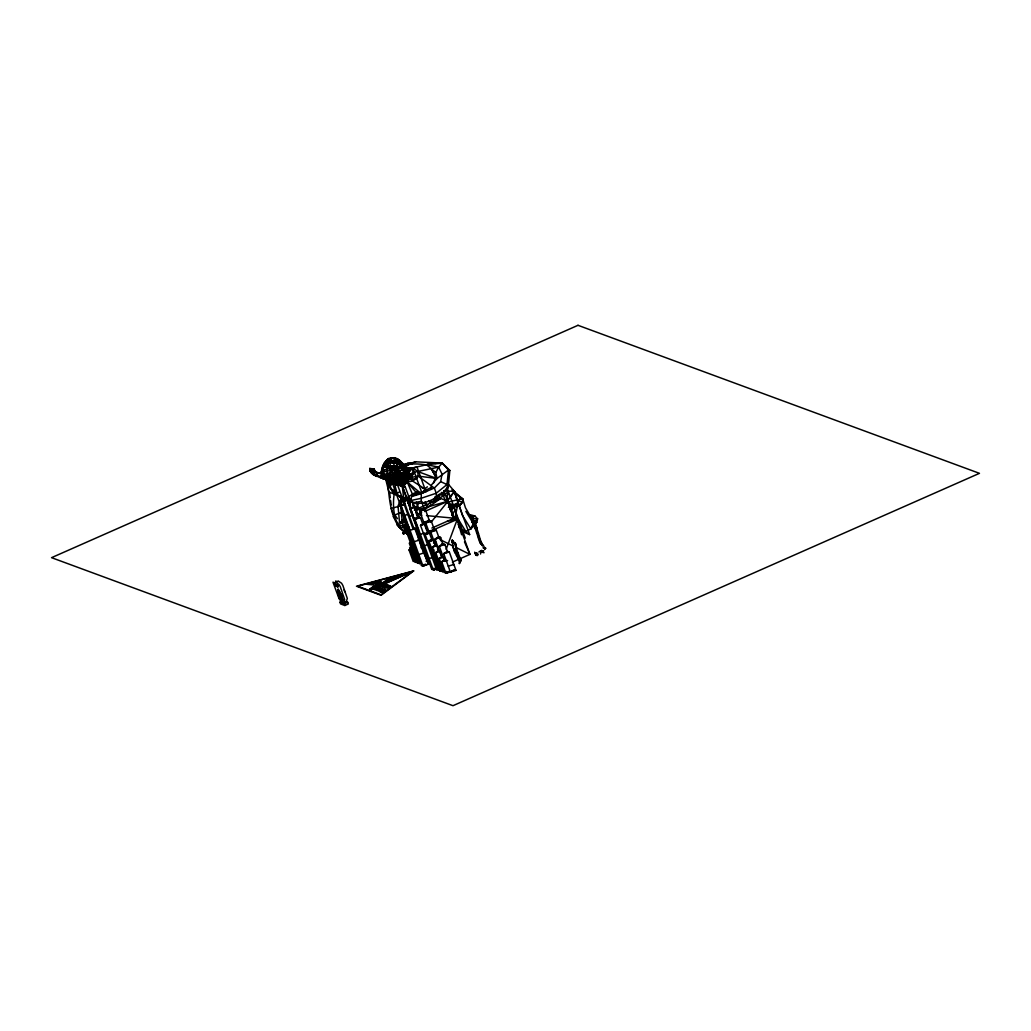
<?xml version="1.0" encoding="UTF-8"?>
<svg xmlns="http://www.w3.org/2000/svg" width="1031" height="1031" viewBox="0 0 1031 1031"><rect width="100%" height="100%" fill="white"/><g stroke="black" fill="none" stroke-linecap="round" stroke-linejoin="round"><path stroke-width="1.5" d="M369.755 470.767L369.755 468.525L373.879 468.886L375.336 471.773L381.728 474.144L380.465 477.727L372.539 474.131L369.755 470.767L377.05 475.575L383.893 477.456L383.081 478.822L380.259 476.541L380.465 477.727L383.39 478.564L380.259 476.541M398.082 467.919L400.312 467.855L404.745 471.128L403.688 474.273L398.739 474.183L398.804 472.829L396.548 470.316L393.868 468.86L386.818 467.739L384.627 465.239L398.443 467.107L405.119 469.762L403.688 474.273L402.322 474.827L398.52 481.58L404.745 485.189L406.201 482.237L406.523 473.551L404.629 471.94L403.585 472.172M455.328 545.412L455.341 543.298M452.828 543.466L452.184 539.883A7.037 1.572 73.4 0 0 451.99 540.296C452.828 548.17 453.382 538.143 455.857 545.953A25.131 5.619 73.4 0 0 455.986 547.242L456.037 548.466A9.923 2.217 73.4 0 1 456.024 548.866L455.998 548.956A5.129 1.147 73.4 0 0 455.882 549.304A26.316 5.89 73.4 0 1 455.805 549.832L455.766 550.631A6.405 1.431 73.4 0 0 455.96 550.038L455.96 551.108A15.633 3.505 73.4 0 1 455.689 551.959L455.135 552.758L459.478 561.624A36.51 8.171 73.4 0 0 459.426 562.243L459.349 563.557A4.214 0.941 73.4 0 0 459.646 563.364L459.865 562.733A7.062 1.585 73.4 0 1 460.045 562.037L456.372 552.771M341.016 596.846L338.838 596.111L339.289 596.82M395.208 483.526L385.414 479.492L382.63 477.327L382.101 475.149L390.414 472.533L399.848 473.461L395.504 478.668L389.55 478.487L386.522 477.16C379.808 471.167 384.486 462.584 390.324 458.164L394.667 457.738C400.196 459.53 401.639 466.605 407.219 468.744L405.389 478.771L401.948 483.268M404.281 483.681L405.595 483.552L405.286 482.701L400.092 479.015L393.584 479.879L393.481 482.353C388.275 479.015 386.213 472.34 386.664 466.399M405.75 466.605C403.289 462.081 397.579 461.836 394.667 457.738L388.262 458.615C383.029 463.203 379.498 470.536 382.63 477.327L387.604 480.407L389.55 478.487L390.491 476.27L390.066 463.215L388.429 460.677L387.256 463.834L388.287 464.298M472.61 518.374L472.301 517.356A7.088 1.766 66.4 0 1 472.018 516.634L470.999 515.9A3.544 0.889 66.4 0 0 471.347 517.008L472.842 519.611L472.327 517.382M482.405 545.94L483.694 545.708L483.049 545.476M339.521 596.279L339.07 596.73L341.48 597.529L339.457 596.885M454.362 542.216L455.315 543.247L456.037 548.44M405.467 530.694L406.304 531.313M406.201 530.604L406.51 529.895M335.217 584.216L335.475 585.776L335.127 584.19L336.75 586.252C338.516 585.041 335.668 583.34 336.016 585.711L335.719 584.886L336.544 584.822M387.888 475.02L387.256 473.229M389.873 480.639L390.491 481.593L392.502 481.103L387.656 480.51L390.002 480.652M381.844 476.09L387.604 480.407L391.496 480.91L391.548 479.531M393.391 479.802L393.546 480.871L396.587 480.253L398.159 478.049L394.628 480.021L393.997 482.237L392.966 482.469L393.017 480.987M393.997 482.237L394.061 480.755M395.234 482.237L395.26 481.4L393.546 480.871L398.159 478.049L393.352 480.742L399.693 482.096L398.378 484.789L396.162 485.176L393.558 481.168L400.092 479.595L401.845 476.953M395.968 479.286L396.587 480.253L399.693 477.688L402.541 476.799L406.51 480.162L403.701 484.428L405.286 482.701M396.651 478.358L396.587 480.253L398.92 477.869M393.558 481.168L396.162 485.176L396.974 484.854L397.025 483.552L395.273 483.939L394.358 481.928M397.618 483.758L396.974 484.854L394.396 480.987M396.974 484.854L398.378 484.789L398.404 483.874M397.463 483.835L402.27 484.866L404.242 482.933L397.631 484.622L396.239 483.9L399.757 484.531L399.822 482.714M397.115 484.402L399.809 484.75L401.175 483.268M397.657 484.042L396.909 484.209L401.549 484.364M385.942 478.603L386.87 480.523L390.491 481.722L390.53 480.91L387.527 480.382L386.87 479.17L382.63 477.327L382.101 475.149L383.248 477.198M437.44 499.932L437.672 495.151M476.58 553.299L476.863 554.253M337.369 585.118L338.22 586.575L337.137 585.956M472.829 519.134L473.242 519.895A31.484 7.861 66.4 0 0 474.028 520.784L474.827 523.194A3.699 0.928 66.4 0 1 475.201 524.405L475.304 524.663A10.387 2.59 66.4 0 1 476.232 527.202L477.289 529.857A10.632 2.655 66.4 0 1 478.371 533.182L481.09 542.177A12.681 3.17 66.4 0 1 481.413 542.602L482.031 543.311M398.159 478.049L396.394 480.162L394.577 480.639L394.718 478.835L393.043 476.451L394.796 476.064L397.579 472.61L399.165 475.033L402.541 476.799L398.52 481.58M403.353 465.174L415.725 461.824L442.273 463.074L449.851 470.458L448.24 487.483C438.819 497.187 426.602 505.164 412.542 503.154M394.989 479.544L397.798 476.76L394.731 472.366L394.809 468.474L393.301 468.809M446.939 501.362L454.439 491.375L452.081 489.686L462.713 498.978L462.3 502.497L459.22 506.079L454.439 491.375L443.961 490.924L443.459 495.963L444.98 499.958M405.402 528.916L404.874 530.411L402.683 530.475L399.976 528.052C393.43 518.4 392.618 505.705 394.126 494.236L385.581 478.642L388.855 491.916L401.562 497.122L400.634 505.937L402.09 520.191M390.298 482.65L389.821 487.199L397.695 495.627L403.752 498.282C410.209 498.205 414.204 489.545 420.674 493.218L407.232 482.044L406.575 480.24L416.627 478.345L418.161 476.129L417.684 471.335M455.135 552.758A13.119 2.938 73.4 0 1 454.71 552.526L452.596 545.811L452.918 543.84M399.152 481.902L402.335 478.848L404.629 471.94M399.976 482.302C408.804 476.515 405.389 463.808 397.502 459.027M400.518 482.572C409.539 476.322 405.57 462.764 396.677 458.395M460.999 559.769L460.625 561.225A16.354 3.66 73.4 0 0 461.012 560.4L456.424 548.93A17.282 3.866 73.4 0 1 456.437 547.577L455.844 544.239M397.966 522.343L396.587 523.065C389.344 510.061 389.215 494.145 387.295 479.84M407.271 467.906L411.034 468.242L408.121 474.66L407.696 472.108L408.611 468.886L411.034 468.242L414.037 473.293L410.75 477.521L407.193 478.951M401.703 479.982L398.971 481.838L397.76 484.815L395.234 480.807L397.605 478.719L400.891 477.997C404.294 478.655 408.328 483.913 404.049 484.673L406.175 482.083L404.023 482.379L399.139 479.222L400.118 478.165L401.755 478.436L400.556 477.353M399.422 521.248L398.018 506.053L401.562 497.122M406.897 469.788L407.09 468.641M371.16 471.451L369.755 468.525L372.977 469.724L373.879 468.886L372.565 472.134L371.663 469.595L371.16 471.451L374.305 475.239L376.624 476.412L377.81 473.152L373.776 470.935L375.336 471.773L373.364 473.384L371.031 472.726M373.364 473.384L373.57 472.159M377.05 475.575L377.32 474.015M400.092 479.015L401.819 474.376L406.639 478.113L403.082 483.964M431.022 488.398L431.641 484.75L437.015 478.5L448.459 470.033L449.851 470.458M403.675 474.26L398.997 474.956L403.675 474.26L404.049 472.121M405.376 467.765L412.838 467.894L426.473 464.762L442.273 463.074L448.459 470.033L447.029 484.531L436.242 493.23L420.712 498.424L410.441 500.602L411.743 496.478L421.254 493.681L434.347 487.998L440.675 481.657L442.041 474.054L438.639 467.133C427.079 464.685 414.939 462.507 403.34 465.136M407.039 469.337L405.325 470.961L406.201 471.992L406.059 478.242L408.237 479.144L405.621 482.16M402.747 533.195L403.959 531.725A2.603 1.121 -48.2 0 0 404.436 531.493L404.603 531.403A2.513 1.186 -43.9 0 0 405.106 531.068L405.853 530.707A4.176 2.294 -34.5 0 1 406.317 530.424L406.291 531.377A4.188 2.307 -34.5 0 1 405.621 531.532L405.015 531.609A2.5 1.186 -43.9 0 0 404.526 531.751L404.41 531.816A2.616 1.134 -48.2 0 0 403.868 532.176C401.497 533.207 405.041 535.566 404.281 532.627A2.487 1.405 -32 0 0 404.796 532.615L404.899 532.447M403.469 534.006L402.902 532.408M404.088 533.323L404.152 533.285A2.474 1.392 -32 0 1 404.719 533.001L404.796 532.615M406.15 530.527L405.969 531.39L406.498 530.359M404.732 532.988L408.16 532.924M404.796 482.392L404.126 480.472L401.523 485.008L397.27 484.415M446.165 501.311L448.176 491.542M454.645 519.65L458.112 502.793L448.356 507.304M458.06 524.379L461.295 529.676L465.857 531.442L470.832 528.89L476.825 522.305L477.546 518.786L474.763 515.861L470.11 515.216L470.536 516.583M446.294 501.221L448.33 491.413L446.9 487.006M406.588 531.957L405.969 532.228L407.58 531.7L408.92 533.53L407.077 533.903L408.972 533.246L407.645 531.365C402.966 533.349 409.964 529.805 408.121 533.298A4.292 3.183 12.9 0 0 407.103 532.692L405.866 532.267L407.992 532.808M475.201 524.405L475.729 525.642A7.333 1.83 66.4 0 0 476.361 527.241L476.734 528.31M482.83 545.09L482.933 544.664M406.201 478.809L407.735 475.149L405.892 473.693L406.201 471.992L406.794 474.531L404.796 481.374L407.645 480.73L405.505 480.382L406.51 480.162M397.67 481.477L397.76 484.815L399.693 482.096L398.378 484.789L400.801 484.029L398.984 484.609L400.801 484.029L401.523 485.008L402.709 484.029M407.077 479.621L408.572 474.956M402.451 483.513C405.454 481.245 408.946 474.943 403.637 473.345L402.541 476.799M477.018 529.547L476.593 529.573A3.969 0.992 66.4 0 1 475.871 528.851L475.935 528.4A8.235 2.062 66.4 0 1 475.639 528.104L475.613 528.078A7.9 1.972 66.4 0 1 475.33 527.743L475.136 527.614A4.072 1.018 66.4 0 1 474.26 526.21A22.295 5.567 66.4 0 0 473.616 524.998L473.487 524.586A2.809 0.696 66.4 0 0 473.435 523.993L471.889 518.232M400.775 474.608L400.891 477.997L397.18 477.224L391.496 480.91M455.38 551.907L454.942 551.521A8.119 1.817 73.4 0 0 454.761 551.74L452.596 545.811M460.573 561.083L460.393 559.524A16.457 3.686 73.4 0 1 460.625 559.034M394.151 480.962L396.677 474.234L399.165 475.033L398.198 475.239M452.48 542.937L452.338 542.525A3.557 0.799 73.4 0 1 452.016 541.559L452.209 540.798A7.99 1.791 73.4 0 0 452.416 540.36L452.957 541.327L452.944 540.592M453.15 541.597L453.021 540.979M401.136 484.132L404.59 480.82L405.789 477.263M408.611 468.886L407.696 472.108L408.611 468.886L406.24 472.146L408.328 470.819M403.289 497.483L400.634 505.937L391.226 508.36L393.133 513.709M482.302 545.064L480.678 543.84L482.469 544.536M387.115 465.96L391.252 466.012L390.556 468.151L385.723 466.489L395.234 467.958L400.002 471.231L401.42 474.582L404.745 471.128L400.956 473.19L398.804 472.829L395.788 471.025L394.912 469.376L390.556 468.151L390.968 465.741L405.119 469.762L397.554 471.051L394.912 469.376L397.953 470.007L400.26 467.997L394.28 466.399L392.308 468.022L393.868 468.86L396.613 467.069L394.28 466.399L394.074 467.623L396.613 467.069L384.627 465.239L390.904 467.082M399.693 482.096L399.255 483.397L395.234 480.807M433.407 483.371L435.713 476.541M397.128 523.336L397.206 524.921L399.976 528.052L403.611 527.563L406.034 525.269L405.737 522.189L400.402 522.885L399.319 525.978L406.034 525.269L404.294 528.091L407.889 526.158L406.201 529.56M399.976 528.052L400.505 526.545M404.371 533.091L403.572 531.867M406.614 530.076L406.949 530.823M402.644 477.366L403.817 475.678M426.228 561.521L427.298 558.66M446.127 549.355L457.261 519.353L454.168 518.206L426.512 515.616M471.811 518.116L471.36 517.034M394.796 476.064L389.55 478.487L384.421 478.358L382.772 476.644L390.465 474.453L396.677 474.234L394.731 472.366L393.481 482.353L382.63 477.327L384.086 477.018M397.76 484.815L398.971 481.838M477.482 554.137L478.01 554.936M407.464 479.75L408.096 478.178L410.75 477.521L406.304 475.652L407.709 475.278L408.237 479.144M451.088 512.007L453.704 506.273L448.975 507.342M456.488 549.884L456.411 550.038A9.511 2.126 73.4 0 1 456.153 550.348L456.063 550.399M406.304 475.652L407.773 475.368L411.034 468.242L405.724 472.572L408.186 476.606L414.037 473.293M415.171 510.152L418.457 502.96M423.032 492.947L424.914 488.836L427.388 486.8M452.235 515.655L454.194 511.363M456.488 555.567L457.906 552.513M446.823 501.466L454.375 491.491L462.429 515.41L470.832 528.89L473.306 523.593L477.546 518.786L471.824 518.657L469.749 516.26M390.762 466.966L391.252 466.012M370.322 589.977L370.696 589.178L369.652 588.791L372.926 588.817M437.015 478.5L435.817 472.494L438.639 467.133L442.273 463.074M390.066 458.756L388.262 458.615L383.609 464.53L384.112 463.215L386.329 462.339L396.69 461.643L401.227 463.331L402.232 467.881L406.626 470.677L404.358 464.826L401.536 462.532M416.021 528.98L418.328 529.857L412.838 528.284L403.069 501.298L404.822 498.05L408.379 499.404M416.782 526.854L408.25 503.27L410.003 500.022L405.286 486.98L402.412 485.885L402.567 486.993L405.286 486.98M410.982 508.09L409.397 503.708L411.15 500.46L408.25 503.27M338.838 593.405L339.805 594.114L338.787 593.289M398.378 484.789L399.68 482.418L402.863 480.614M396.239 483.9L397.502 484.531L400.634 483.848L402.67 482.933L404.126 480.472M392.141 483.32L389.821 487.199L388.674 481.593L386.251 479.235L388.017 480.846L395.324 483.707L390.607 482.431L388.403 480.046L387.437 480.253M408.121 531.957L407.58 531.7M390.079 473.074L394.809 468.474M459.478 561.624L460.148 560.593M436.332 497.264L436.242 493.23L434.347 487.998L432.53 486.787L422.401 491.929L421.254 493.681L421.292 501.401L423.032 502.625M470.832 528.89L477.546 518.786M377.23 472.958L381.573 472.752L381.728 474.144M403.714 479.583L402.245 480.755L401.562 483.423L399.074 484.196L398.43 483.346L403.843 481.387M399.113 483.191L399.68 482.418L402.67 482.933M431.01 522.356L448.008 501.182L440.675 498.489L414.372 510.1M405.518 529.032L407.889 526.158M476.734 554.601L477.095 555.748L476.296 552.951L476.657 554.974L476.206 553.866M407.696 472.108L411.034 468.242M403.907 521.274L403.173 513.709L401.91 512.33L394.783 514.92L393.249 516.699L394.499 518.077M449.529 507.871L459.053 506.157L462.3 502.497L457.004 499.945L447.377 502.265M404.848 528.516L407.232 525.849M389.666 469.002L393.223 468.486M481.941 544.226L481.606 544.806L482.108 544.355M399.912 522.382L400.35 522.975L400.518 522.111M381.895 468.474L383.21 467.159L390.118 465.638L397.528 466.218L402.232 467.881M481.928 543.595L481.258 543.092A3.802 0.954 66.4 0 1 480.691 542.744L480.549 542.448M403.069 501.298L405.982 498.489L404.216 501.736L413.985 528.723L417.516 527.64M408.907 503.85L407.129 498.927L404.216 501.736L406.188 500.873M409.397 503.708L412.31 500.898L418.328 517.652M384.563 462.739L386.2 461.166L395.865 460.238L398.34 461.037L400.144 466.991M397.76 477.095L399.719 475.252L402.322 474.827L401.587 474.995M387.424 467.172L386.818 467.739L387.076 466.927M445.908 489.364L448.33 491.413L443.459 495.963L432.079 501.697L428.625 501.453M398.314 523.916L397.206 524.921L402.683 530.475L408.005 529.947M483.758 550.747L481.645 551.16M403.701 500.099L396.42 494.197L398.894 492.161M449.671 509.726L458.112 502.793M445.315 489.764L448.24 487.483L447.029 484.531L440.675 481.657M408.186 476.606L413.869 472.25L407.773 475.368M411.743 496.478L414.05 494.712L422.401 491.929M480.846 552.229L480.549 554.034M399.345 483.913L401.922 483.101L403.289 483.99L401.523 485.008M390.079 468.538L383.171 470.059L381.354 471.451L381.663 474.35L381.483 473.19L383.416 471.953L390.195 470.458L397.889 470.755L396.961 470.974M415.828 492.212L418.882 493.076M478.9 551.985L479.892 551.379M421.898 515.178L417.284 514.74L421.189 512.033M423.78 510.229L440.675 498.489M405.338 466.94L410.003 463.731M416.627 478.345L412.58 481.039L407.232 482.044L412.671 494.725M409.127 532.666L407.245 533.916L417.877 563.287L420.79 562.423M426.924 531.004L419.746 511.183L423.367 508.773L425.352 509.533L429.347 520.539L425.726 522.949L431.873 539.677L429.064 541.546L439.696 570.916L442.08 569.872M411.137 541.932L409.268 543.182L416.331 562.694M438.987 568.687L436.59 569.743L420.519 525.359L423.341 523.49L424.888 524.083L427.994 532.64L425.172 534.522L438.136 570.336L441.049 569.473M428.355 520.165L431.345 521.299L434.335 529.586L430.726 531.996L435.546 545.347M415.106 560.271L413.225 561.521L409.036 549.948L410.918 548.698M441.925 543.401L444.915 544.536L447.351 551.25L449.336 552.01L455.986 570.375L445.895 573.275L441.706 561.702L446.075 560.413L444.193 559.691L439.296 546.185L442.918 543.775L440.637 537.46L438.639 536.713L435.018 539.123L440.25 553.57M442.789 572.102L435.726 552.577L438.549 550.709L436.77 545.799L435.224 545.219L432.401 547.087L441.242 571.509M447.351 551.25L443.73 553.66L450.379 572.025L454.993 570.001M436.59 569.743L438.471 568.493M439.696 570.916L441.564 569.666M446.217 571.432L444.348 572.682L439.18 558.402L441.99 556.521L443.536 557.114L444.516 559.82L441.706 561.702L445.302 560.117M448.717 571.393L445.895 573.275L449.49 571.69L451.037 572.282M450.379 572.025L452.789 570.427M376.457 587.27L384.357 582.296L395.26 577.373L388.713 578.571L377.075 586.562L379.859 585.028M422.581 523.658L420.377 517.588L418.741 516.969L414.939 519.302L433.316 570.053L437.389 568.751M435.842 568.481L433.316 570.053L436.77 568.519M404.99 503.27L401.098 505.577L422.994 566.071L428.329 564.305L414.681 528.297M425.597 564.524L422.994 566.071L426.46 564.55M402.747 519.624L405.08 521.866L405.376 524.947L402.876 526.416L402.232 519.779L405.737 522.189M394.577 480.639L399.693 477.688L400.092 479.595L397.103 481.322M381.251 584.306L392.592 578.662L409.011 572.901M474.299 523.671L476.825 522.305M372.565 472.134L374.575 471.064L373.879 468.886M403.25 532.022L404.32 533.143M477.044 531.158L478.126 535.463A17.295 4.317 66.4 0 1 478.526 537.099A6.676 1.675 66.4 0 1 479.003 538.62L480.626 543.092L479.905 542.602A8.828 2.204 66.4 0 0 479.557 541.481L478.642 539.174A22.308 5.58 66.4 0 1 477.366 534.934L475.059 528.117A8.171 2.036 66.4 0 0 474.35 527.034A4.627 1.16 66.4 0 1 473.513 525.63L472.739 523.593M403.469 464.749L407.889 463.293L412.194 463.615L406.175 465.265L415.725 461.824M405.106 464.659L407.889 463.293L412.194 463.615M484.08 552.719L480.317 551.121L480.652 551.869M417.284 514.74L421.679 512.807M424.604 511.518L448.008 501.182L454.168 518.206L431.873 528.052M433.858 529.676L457.261 519.353L469.943 554.369L452.39 562.114M336.222 585.08L337.433 586.665L336.853 585.144M337.124 585.144L336.454 585.17L337.15 585.621M336.725 586.02L335.732 584.409M337.936 586.471L337.176 584.938M338.4 595.467L342.047 596.434L343.001 600.57L339.83 599.398L338.4 595.467L342.047 596.434M339.405 596.769L338.928 596.163L340.062 597.001M339.959 596.64L339.019 596.614L340.14 597.129M340.217 596.833L341.48 597.529M340.075 597.516L341.325 598.225M340.333 597.194L341.248 596.91L340.243 596.524M340.101 598.212L339.715 597.349M340.256 598.07L341.261 598.56M339.985 598.264C343.516 598.624 338.181 596.446 340.346 598.392M339.689 597.452L341.119 598.418M341.016 599.295L340.604 598.586L341.171 599.436M341.48 598.431L340.024 597.748M339.83 599.398L338.877 595.261M340.836 598.676L341.3 598.998M343.671 602.864L344.689 599.617L340.23 586.6L338.928 584.384L335.526 582.115L335.101 582.915L332.987 582.193L339.07 598.74L342.228 602.336L343.671 602.864L346.287 601.704L347.731 602.246L348.349 603.96L344.87 605.506L340.539 603.908L339.921 602.181L342.24 601.163M339.921 602.181L344.238 603.779L347.731 602.246M403.843 486.439L402.567 486.993L397.115 471.966L402.992 486.993M414.462 506.865L409.848 508.902L431.744 569.383L434.412 568.506M424.36 509.146L419.746 511.183L425.352 509.533M419.565 517.278L414.939 519.302L420.377 517.588M424.115 523.787L420.519 525.359L424.888 524.083M430.339 520.926L425.726 522.949L431.345 521.299M428.767 532.937L425.172 534.522L429.54 533.233L427.44 532.434M435.34 529.973L430.726 531.996L436.332 530.346L438.639 536.713M409.036 549.948L411.433 548.892M432.646 539.973L429.064 541.546L433.432 540.27L435.224 545.219M421.112 547.783L423.419 546.765M433.471 543.028L435.778 542.01M435.997 545.515L432.401 547.087L436.77 545.799M443.91 544.149L439.296 546.185L444.915 544.536M439.322 551.005L435.726 552.577L440.095 551.301L442.299 557.384L440.714 554.846M417.877 563.287L420.274 562.23M448.343 551.637L443.73 553.66L449.336 552.01M403.121 514.817L421.486 565.568L423.793 564.55M442.763 556.817L439.18 558.402L443.536 557.114M431.744 569.383L434.051 568.365M407.799 530.849L407.026 531.158A4.24 2.462 -29.5 0 1 406.291 531.377M391.38 482.108L390.066 481.567L390.607 482.431L395.157 482.688L396.162 485.176L395.646 482.998L389.022 481.245M383.983 478.268L383.068 478.822L385.555 478.448M408.83 531.532L407.954 532.975L407.168 532.408A4.292 3.183 12.9 0 1 408.108 533.104L408.199 533.233M390.491 481.593L387.656 480.356L390.491 481.722L389.628 481.116M476.412 553.634L476.773 554.523M407.876 478.59L410.75 477.521L408.276 477.946M459.349 563.39L460.226 560.825M399.577 475.188L402.322 474.827M481.438 552.113L482.444 552.423C484.738 550.541 479.66 550.683 481.786 550.425M405.106 504.262L401.098 505.577L404.564 504.056L397.051 483.578M415.184 507.136L409.848 508.902L413.74 506.595L415.184 507.136L418.947 517.51M404.655 515.41L408.663 514.095M413.405 518.722L418.741 516.969M410.054 530.334L415.403 528.581M414.191 541.726L419.527 539.973L418.083 539.419M418.831 554.575L424.179 552.809L423.445 552.539M399.59 483.9L402.27 484.866L396.6 484.029L398.134 485.06M399.757 484.531L402.283 483.307M420.377 534.316L424.45 533.027M424.501 545.708L428.574 544.42M429.154 558.557L431.873 557.694M421.486 565.568L425.558 564.266M403.405 519.946L402.232 519.779L402.515 522.653M402.812 525.746L405.376 524.947M409.5 516.338L413.044 515.255L409.423 505.28M405.557 532.009L406.768 531.932M390.981 481.98L395.157 482.688M423.728 522.202L429.347 520.539M409.371 527.202L406.472 528.065L419.437 563.88M428.728 531.249L434.335 529.586M423.625 533.929L427.994 532.64M427.517 540.966L431.873 539.677M440.637 537.46L435.018 539.123L439.631 537.087L441.01 540.875M412.516 546.971L409.603 547.822L414.771 562.114L417.684 561.251M431.074 550.825L433.987 549.961M444.799 561.367L447.596 560.542M448.253 566.148L453.859 564.498L452.867 564.125M415.815 510.371L448.008 501.182M438.639 467.133L414.385 472.159M408.92 533.465L407.077 533.903M398.211 468.525L400.26 467.997M403.289 479.26L401.678 480.472L402.425 480.356M482.65 550.799L483.436 550.618M400.569 463.203L402.142 462.855L404.088 465.909M374.794 472.34L376.199 472.03L377.81 473.152L374.305 475.239L372.539 474.131M393.107 470.626L394.538 470.304M405.325 470.961L406.626 470.677M392.167 474.569L394.589 474.028L390.491 476.27L386.522 477.16L382.772 476.644M404.32 472.649L405.286 472.43M385.13 478.139L384.151 478.345L383.584 477.057M403.611 473.951L404.397 473.77M384.421 478.358L386.161 477.972M406.523 473.551L405.969 475.897L408.005 476.992M398.752 475.459L399.719 475.252M404.332 474.415L405.054 474.26M404.655 474.75L405.505 474.556M385.414 479.492L386.87 479.17M397.798 476.76L396.342 477.069L399.693 477.688L394.718 478.835L395.504 478.668M406.446 475.343L405.608 475.523L406.652 475.742M384.602 478.59L386.87 480.523L388.391 480.24L387.527 480.382L392.966 482.469M396.767 478.332L400.35 477.546M397.193 478.526L399.899 477.92M404.062 477.675L402.941 479.75M391.265 480.962L388.739 481.529L401.046 486.001L400.556 484.609L398.61 483.913L401.046 486.001L398.327 483.823M404.423 477.997L403.765 478.152L404.255 476.618L405.247 477.379M406.188 477.624L405.544 477.765L406.639 478.113M396.497 480.394L400.93 479.415M393.674 481.361L394.267 482.663L391.741 482.224L394.422 483.926M396.162 481.052L400.943 479.995M404.655 479.389L405.737 479.144M392.527 482.895L395.646 482.998L396.78 485.15L395.646 482.998L391.844 481.799M393.095 481.49L394.267 482.663M403.804 480.549L404.655 480.356M393.726 482.779L395.827 483.603M404.99 481.915L405.84 481.735M396.213 484.067L395.273 483.939M399.036 483.449L402.026 482.624L400.634 483.848L399.68 482.418L398.121 482.766M399.809 484.75L403.289 483.99M447.132 521.312L457.261 519.353L461.617 534.754M406.42 469.105L417.04 467.107L426.009 491.864M407.258 478.178L418.161 476.129L434.966 478.229M398.997 474.956L401.355 474.544M454.375 491.491L457.004 499.945L462.713 498.978L465.445 507.742L471.824 518.657L474.763 515.861L470.11 515.242M412.851 502.741L421.292 501.401M410.003 500.022L407.284 500.035L407.129 498.927M410.428 504.945L408.985 504.404L413.766 517.962M477.417 532.718L478.461 535.991A10.929 2.732 66.4 0 0 479.209 538.35L481.065 542.177M383.171 470.059L384.692 470.097M408.237 498.54L411.24 498.72M449.516 507.175L454.233 507.51M376.083 476.18L378.867 476.425M392.515 482.057L395.414 482.998M449.993 507.11L454.181 507.6L457.184 517.562L465.857 531.442M401.136 484.377L397.876 484.338L399.216 485.408L399.087 484.415M435.971 463.46L430.262 462.726L426.473 464.762L435.817 472.494M481.967 543.801L480.446 542.164M414.05 494.712L416.266 495.112M339.547 593.521L338.606 591.291L340.488 594.81M412.838 528.284L417.168 529.418M387.527 480.382L388.79 480.665L386.87 480.523M482.611 552.216L483.307 552.436M447.351 503.089L459.053 506.157M340.63 594.861L339.637 593.134L340.642 594.075M457.184 517.562L453.215 516.454L454.839 519.096M460.019 498.218L462.713 498.978L454.671 492.87M340.604 594.32L341.119 595.042L339.946 594.075M393.146 482.766L394.899 483.359M435.043 477.881L417.735 471.528L412.838 467.894L421.885 492.87M375.426 587.722L373.054 586.845L376.044 587.451M429.115 500.615L432.079 501.697M418.56 529.973L416.124 529.071L420.648 544.961M428.728 564.06L416.124 529.071L428.728 564.06L421.06 546.404M374.923 587.941L372.062 587.283L374.433 588.16M373.918 588.392L371.057 587.734L373.415 588.611M336.016 585.711L337.034 585.969M338.22 586.575L337.459 585.956M338.336 591.549L339.74 592.065M338.503 593.276L340.965 594.191M340.745 594.359L341.274 595.106L340.823 594.539M339.65 594.294L340.153 594.951M338.619 594.578L341.88 595.776L338.104 589.242L338.619 594.578L338.155 589.41L341.776 595.673M338.967 596.06L340.011 596.434M338.838 596.111L341.248 597.013M339.238 596.511L340.707 597.245M340.733 598.264L341.583 598.586L341.132 597.877M341.467 598.637L340.282 598.367L341.106 597.89M341.764 599.733L343.465 600.364M409.629 499.88L412.31 500.898M411.781 502.187L412.928 502.625M433.342 529.212L436.332 530.346M431.77 539.638L433.432 540.27M437.775 550.412L440.095 551.301M453.988 569.615L455.986 570.375M427.607 564.034L428.329 564.305M421.937 487.676L424.914 488.836M476.657 532.859L478.461 533.568M459.8 497.805L462.713 498.978L457.777 495.692M475.536 528.955L475.059 528.117M460.973 530.939L469.633 534.574L457.055 499.829M422.452 502.587L428.033 505.113M399.654 461.811L406.33 466.991L407.219 468.744M400.801 484.029L402.528 484.815M386.445 479.608L389.087 480.846M390.607 482.431L392.553 483.359M400.621 521.828L402.644 522.807M400.402 522.885L401.587 523.464M396.136 494.944L396.819 495.28M440.108 539.613L453.666 546.327M456.385 547.667L469.943 554.369L464.478 541.855M439.399 493.939L443.459 495.963L441.281 492.367M391.767 482.714L393.662 483.694M394.473 483.449L396.368 484.506M407.103 532.743L408.173 533.349M335.603 581.033L337.717 581.755L338.155 580.956L341.557 583.224L342.859 585.44L347.318 598.457L346.287 601.704M389.654 481.915L391.677 483.101M448.653 504.339L454.181 507.6M427.337 490.498L412.58 481.039L411.266 477.43M458.963 527.537L469.633 534.574M396.42 494.197L404.938 499.829M412.812 505.035L418.058 508.502M335.861 584.667L336.75 586.252M418.161 476.129L431.474 485.91M480.046 541.752L479.866 541.597A3.956 0.992 66.4 0 0 479.557 541.481M435.043 496.62L438.845 499.545M402.283 525.488L406.755 529.986M398.855 460.857L403.907 466.502L404.345 469.157M471.657 517.614L471.231 516.209L471.992 516.686A10.13 2.526 66.4 0 1 472.43 517.871L472.52 518.039M384.086 473.925L381.354 471.451L381.96 472.52M404.719 465.187L400.273 461.965M407.232 482.044L415.957 492.225M447.48 483.165L454.439 491.375M474.028 520.784L475.523 524.148A8.261 2.062 66.4 0 0 475.961 525.153A5.542 1.379 66.4 0 1 476.863 527.782L477.185 528.89A8.08 2.023 66.4 0 1 477.237 529.612M396.935 483.784L397.502 484.531M406.433 531.7L407.786 533.568M406.536 532.176L407.735 533.787L406.369 532.035M405.75 531.996L409.075 536.429M394.783 514.92L397.502 518.683M451.797 514.74L454.168 518.206M471.94 520.127A5.696 1.418 66.4 0 0 472.314 522.15L473.397 523.812A8.648 2.165 66.4 0 1 474.866 527.241L474.879 527.266M337.949 586.691L337.601 585.75M472.34 522.227L473.422 523.903M437.544 549.781L437.995 550.502M465.844 511.35L472.469 522.227M386.947 482.263L394.126 494.236L394.1 489.545M460.29 559.872L457.017 553.711M435.855 476.67L431.512 469.144L435.778 477.095M340.849 596.756L341.364 597.58M456.037 544.6L455.315 543.247M391.097 480.807L391.509 481.554M479.93 542.667L480.278 543.028A3.956 0.992 66.4 0 0 480.691 543.26L480.626 543.092M394.602 482.16L396.162 485.176M340.41 593.998L340.475 593.804M339.83 593.199L340.14 593.895M339.56 593.109L339.908 593.804M477.559 554.974L477.456 553.209L477.34 554.343M395.84 491.723L397.695 495.627L403.752 498.282L402.077 484.583M339.457 593.315L338.761 591.678A4.549 1.211 66.2 0 1 338.31 589.835M454.877 551.559L454.581 550.618A3.776 0.851 73.4 0 1 453.885 548.505L453.795 548.363M472.262 519.276L473.126 520.526L473.01 519.637M448.33 491.413L465.252 538.182M443.961 490.924L454.323 519.572M438.575 494.712L440.134 499.017M453.15 541.739L453.46 542.551M433.561 499.133L434.657 502.161M429.296 500.95L430.391 503.979M425.133 501.852L426.77 506.363M441.719 554.717L442.802 557.719M421.963 502.741L423.586 507.213M407.786 467.803L408.147 468.783M416.498 502.277L418.599 508.077M412.89 503.863L414.475 508.244M415.777 512.214L417.297 516.415M402.412 485.885L406.601 497.483M415.532 522.137L417.027 526.261M397.115 471.966L408.624 503.734M415.261 521.738L417.955 529.522M417.323 528.362L418.006 530.243M392.218 482.611L407.928 525.99M406.691 523.529L407.76 526.493M341.57 596.64L343.001 600.57M344.238 603.779L344.87 605.506M336.299 584.616L337.163 586.794M338.155 589.41L340.243 595.106M340.514 596.627L340.823 597.387M344.083 589.874L344.766 591.794M472.314 522.15L472.881 524.122M476.27 553.144L476.786 554.91M401.175 506.904L403.173 513.709M394.486 483.719L397.695 495.627L403.301 496.981L397.695 495.627L389.589 487.251L388.481 481.619M386.793 478.268L387.153 479.608M394.473 465.69L392.618 461.334L390.646 460.187L392.386 457.712L395.865 460.238L397.528 466.218M383.042 466.669L382.759 465.522C388.7 462.12 396.535 462.391 402.554 465.625L403.018 468.28M456.424 549.059L456.488 549.678M401.716 468.731L401.806 469.389M389.679 493.192L390.246 497.599M390.633 500.538L391.2 504.932M434.618 497.689L434.914 500.267M403.469 526.055L403.611 527.563M376.792 584.513L376.044 587.103L378.609 582.618L372.784 583.456L375.735 583.494L376.792 584.513M484.518 547.281L484.119 548.118L483.011 547.796L484.518 547.281M484.725 549.149L485.704 548.221L484.725 549.149M379.524 582.863L377.72 585.801L381.277 581.729L378.068 581.381L367.023 584.293L372.848 584.886L375.658 586.343L376.173 584.384A12.063 2.9 -19.9 0 0 372.707 583.726L371.147 583.958L377.114 581.974L379.524 582.863M481.902 551.25L482.714 551.057L481.902 551.25M476.013 555.284L474.763 552.371L476.013 555.284M378.158 587.219L374.343 589.629L376.431 588.959L375.877 590.183L379.846 587.76L377.617 588.482L378.815 587.386L378.158 587.219M412.413 571.574L380.955 594.797L369.42 590.544L412.413 571.574M384.357 584.989L385.079 585.028L382.462 585.982L385.646 584.139L380.877 586.459L382.565 587.077L386.767 584.564L384.357 584.989M413.676 570.929L381.07 595.287L356.468 586.214L413.676 570.929M485.15 548.157L484.312 548.466L485.15 548.157M374.511 470.02L373.57 470.664L369.755 468.525L374.511 470.02M382.449 588.662L379.833 590.286L382.217 588.585L378.828 589.874L380.826 588.211L376.895 590.57L380.039 590.686L382.449 588.662M390.556 585.956L387.94 587.58L390.311 585.866L386.934 587.155L388.932 585.505L384.872 587.928L388.146 587.979L390.556 585.956M385.71 589.938L381.264 592.181L384.125 590.467L383.004 590.054L385.71 589.938M380.645 588.07L378.248 589.01L380.645 588.07M382.282 589.771L379.189 591.407L383.893 589.294L382.282 589.771M382.05 590.634L380.181 591.781L382.05 590.634M386.909 585.814L382.836 587.18L384.64 587.838L388.687 585.273L387.063 584.68L385.787 585.402L386.909 585.814M578.004 325.306L51.55 557.668L452.996 705.694L979.45 473.332L578.004 325.306M412.194 571.496L369.201 590.467L357.693 586.214L412.194 571.496M404.59 520.526L405.247 520.835L404.59 520.526M392.502 481.103L390.298 481.503L387.798 480.33L392.502 481.103"/></g></svg>
